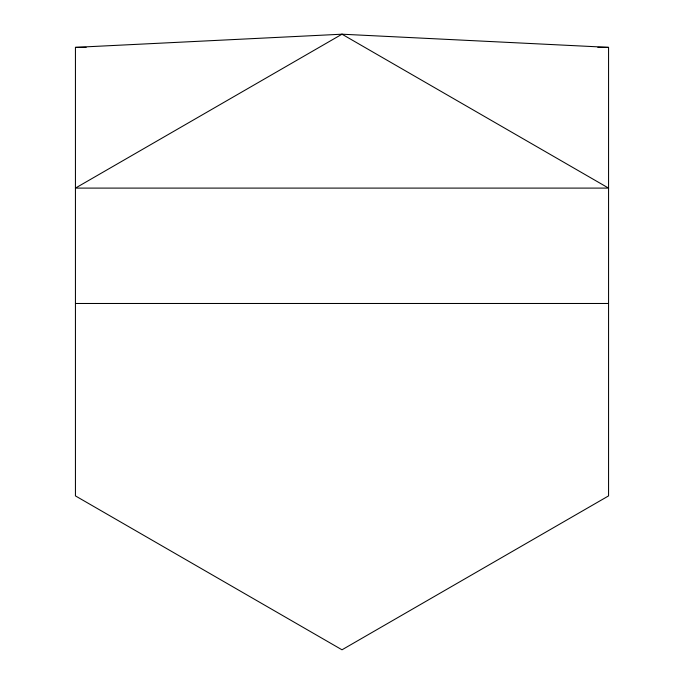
<?xml version="1.0" encoding="UTF-8"?>
<svg xmlns="http://www.w3.org/2000/svg" width="684" height="684" viewBox="0 0 684 684"><rect width="100%" height="100%" fill="white"/><g stroke="black" fill="none" stroke-linecap="round" stroke-linejoin="round"><path stroke-width="1.03" d="M75.437 47.367L342 34.2L608.563 47.367L608.563 495.9L342 649.8L75.437 495.9L75.437 47.367L86.124 47.367M597.876 47.367L608.563 47.367M75.437 303.482L608.563 303.482M342 34.2L75.437 188.1L608.563 188.1L342 34.2"/></g></svg>
